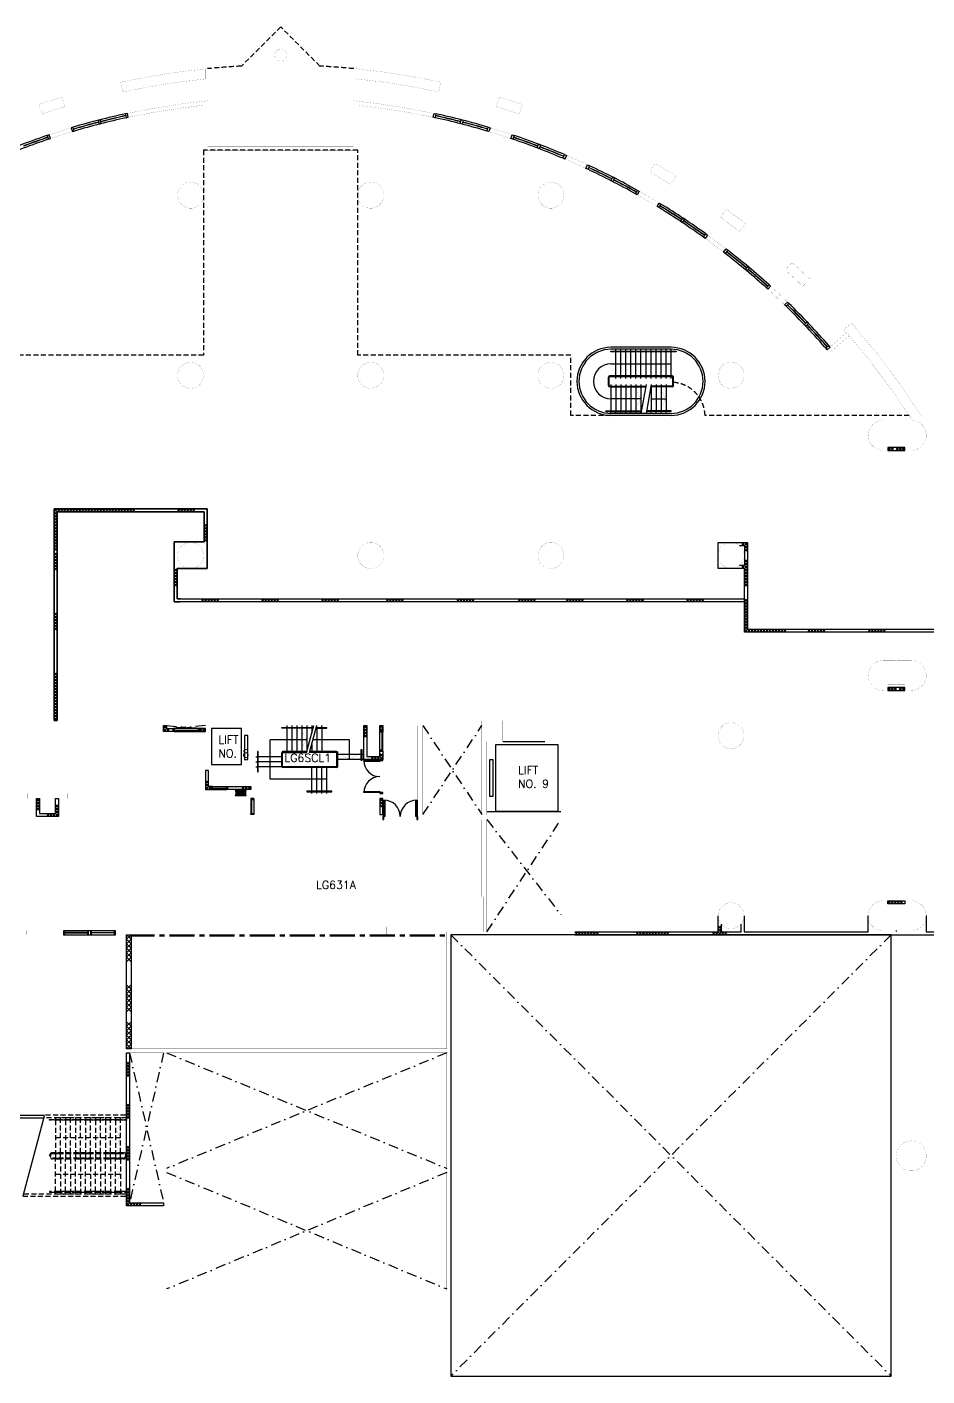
# Model space of a CAD drawing. Extents: x -174000 to 22103, y -98602 to 61553.
# Drawn here: x -74175 to -29211, y -16200 to 51206 of the extents above; entities that cross this region are included whole.
import ezdxf

# ---------------------------------------------------------------- set-up
doc = ezdxf.new("R2010")
doc.units = 0
doc.header["$LTSCALE"] = 1000
doc.header["$MEASUREMENT"] = 0
for name, pattern in [('CENTER', [2, 1.25, -0.25, 0.25, -0.25]), ('DASHDOT', [1, 0.5, -0.25, 0, -0.25]), ('HIDDEN', [0.375, 0.25, -0.125])]:
    doc.linetypes.add(name, pattern=pattern)
doc.layers.get('0').update_dxf_attribs({"linetype": 'CONTINUOUS'})
for name, color, linetype in [('11', 7, 'CONTINUOUS'), ('20', 7, 'CONTINUOUS'), ('22', 7, 'CONTINUOUS'), ('23', 7, 'CONTINUOUS'), ('25', 7, 'CONTINUOUS'), ('30', 7, 'CONTINUOUS'), ('42', 7, 'CONTINUOUS'), ('56', 7, 'CONTINUOUS'), ('6', 7, 'CONTINUOUS'), ('7', 7, 'CONTINUOUS'), ('ROOM-NO', 4, 'CONTINUOUS')]:
    doc.layers.add(name, color=color, linetype=linetype)
doc.styles.get("Standard").update_dxf_attribs({"font": 'SIMPLEX'})

# ---------------------------------------------------------------- blocks, each defined once
blk = doc.blocks.new('D1700A')
at = {"layer": '30', "color": 14, "linetype": 'Continuous'}
for points in [[(0.05, 0.15), (0.05, 0.95), (0.1, 0.95), (0.1, 0.15)], [(1.6, 0.15), (1.6, 0.95), (1.65, 0.95), (1.65, 0.15)], [(0, 0.15), (0, 0), (0.05, 0), (0.05, 0.15)], [(1.65, 0.15), (1.65, 0), (1.7, 0), (1.7, 0.15)]]:
    blk.add_lwpolyline(points, close=True, dxfattribs=at)
for centre, start, end in [((0.05, 0.15), 359.999997, 89.999997), ((1.650003, 0.15), 90, 180)]:
    blk.add_arc(centre, 0.800001, start, end, dxfattribs=at)
blk = doc.blocks.new('HAT15')
at = {"layer": '22', "color": 14, "linetype": 'Continuous'}
for p, q in [((0, 0), (0.15, 0.15)), ((0, 0.15), (0.15, 0))]:
    blk.add_line(p, q, dxfattribs=at)
blk = doc.blocks.new('CHAT15')
at = {"layer": '22', "color": 14, "linetype": 'Continuous'}
for points in [[(0, 0), (0.15, 0.15), (0.3, 0), (0.45, 0.15), (0.6, 0), (0.75, 0.15)], [(0, 0.15), (0.15, 0), (0.3, 0.15), (0.45, 0), (0.6, 0.15), (0.75, 0)]]:
    blk.add_lwpolyline(points, dxfattribs=at)
blk = doc.blocks.new('ARROW')
at = {"layer": '25', "color": 14, "linetype": 'Continuous', "const_width": 0.005}
blk.add_lwpolyline([(-0.433, 0.25), (0, 0), (0.433, 0.25)], dxfattribs=at)
blk = doc.blocks.new('HR1')
at = {"layer": '56', "color": 1, "linetype": 'Continuous'}
for p, q in [((-0.235, 0.245), (0.235, 0.245)), ((-0.235, 0.215), (0.235, 0.215)), ((-0.235, 0.185), (0.235, 0.185)), ((-0.235, 0.155), (0.235, 0.155)), ((-0.235, 0.125), (0.235, 0.125)), ((-0.235, 0.095), (0.235, 0.095))]:
    blk.add_line(p, q, dxfattribs=at)
for points in [[(-0.275, 0.275), (0.275, 0.275), (0.275, 0.29), (-0.275, 0.29)], [(-0.275, 0.05), (0.275, 0.05), (0.275, 0.065), (-0.275, 0.065)], [(-0.025, 0.05), (0.025, 0.05), (0.025, 0), (-0.025, 0)]]:
    blk.add_lwpolyline(points, close=True, dxfattribs=at)
for centre, start, end in [((-0.235, 0.26), 90, 270), ((-0.235, 0.23), 90, 270), ((-0.235, 0.2), 90, 270), ((-0.235, 0.17), 90, 270), ((-0.235, 0.14), 90, 270), ((-0.235, 0.11), 90, 270), ((-0.235, 0.08), 90, 270), ((0.235, 0.26), 270, 90), ((0.235, 0.23), 270, 90), ((0.235, 0.2), 270, 90), ((0.235, 0.17), 270, 90), ((0.235, 0.14), 270, 90), ((0.235, 0.11), 270, 90), ((0.235, 0.08), 270, 90)]:
    blk.add_arc(centre, 0.015, start, end, dxfattribs=at)
blk = doc.blocks.new('H900')
at = {"layer": '22', "color": 1, "linetype": 'Continuous'}
for points in [[(0, 0), (0.15, 0.15), (0.3, 0), (0.45, 0.15), (0.6, 0), (0.75, 0.15), (0.9, 0)], [(0, 0.15), (0.15, 0), (0.3, 0.15), (0.45, 0), (0.6, 0.15), (0.75, 0), (0.9, 0.15)]]:
    blk.add_lwpolyline(points, dxfattribs=at)

msp = doc.modelspace()

# ---------------------------------------------------------------- linework, layer by layer
at = {"layer": '11', "color": 14, "linetype": 'DASHDOT'}
for p, q in [((-65250, 16300), (-67200, 16150)), ((-67200, 16300), (-65300, 16150))]:
    msp.add_line(p, q, dxfattribs=at)
at = {"layer": '11', "color": 14, "linetype": 'Continuous'}
msp.add_line((-51200, 12000), (-47498, 12000), dxfattribs=at)
at = {"layer": '11', "color": 14, "linetype": 'Continuous', "const_width": 5}
for points in [[(-29472, 31750), (-22000, 31750), (-22000, 38950), (-9500, 38950), (-9500, 31600), (-9700, 31600), (-9700, 33050), (-12200, 33050), (-12200, 31600), (-12400, 31600), (-12400, 33050), (-14900, 33050), (-14900, 31600), (-17500, 31600), (-17500, 32300), (-19700, 32300), (-19700, 31600), (-19900, 31600), (-19900, 32300), (-20900, 32300), (-20900, 31600), (-29970, 31600)], [(-81750, 12650), (-81750, 16550), (-51450, 16550)], [(-51450, 7750), (-51450, 11600), (-54650, 11600), (-54650, 16300), (-62750, 16300), (-62750, 12900), (-56400, 12900), (-56400, 12650), (-63000, 12650), (-63000, 14050), (-65250, 14050), (-65250, 16300), (-78800, 16300), (-78800, 15500), (-79150, 15500)], [(-51450, 15500), (-51450, 11850), (-54400, 11850), (-54400, 16300), (-51450, 16300)], [(-51200, 15500), (-51200, 11850), (-47500, 11851), (-47500, 15500)], [(-47500, 6850), (-47496, 11600), (-51200, 11600), (-51200, 6000), (-48000, 6000)], [(-51450, 7750), (-51350, 7750), (-51350, 6000)], [(-48000, 5850), (-53000, 5850)]]:
    msp.add_lwpolyline(points, dxfattribs=at)
at = {"layer": '11', "color": 14, "linetype": 'Continuous'}
for points in [[(-66875, 16000), (-67350, 16000), (-67350, 16300), (-67200, 16300), (-67200, 16150), (-66875, 16150)], [(-57350, 16300), (-57200, 16300), (-57200, 14750), (-56550, 14750), (-56550, 15025), (-56400, 15025), (-56400, 14600), (-56400, 14600), (-57350, 14600)], [(-56400, 16025), (-56550, 16025), (-56550, 16300), (-56400, 16300)], [(-65575, 16000), (-65250, 16000), (-65250, 16150), (-65575, 16150)], [(-65250, 14050), (-65250, 13100), (-64950, 13100), (-64950, 13250), (-65100, 13250), (-65100, 14050)], [(-73550, 12650), (-73550, 11900), (-72750, 11900), (-72750, 12650), (-72600, 12650), (-72600, 11750), (-73700, 11750), (-73700, 12650)], [(-56550, 11850), (-56400, 11850), (-56400, 12650), (-56550, 12650)]]:
    msp.add_lwpolyline(points, close=True, dxfattribs=at)
at = {"layer": '11', "color": 14, "linetype": 'Continuous', "const_width": 5}
for points in [[(-65100, 14200), (-63000, 14200), (-63000, 16300), (-65100, 16300)], [(-74150, 12900), (-72150, 12900), (-72150, 12650), (-74150, 12650)], [(-63000, 11850), (-56400, 11850), (-56400, 11600), (-63000, 11600)], [(-74200, 5850), (-72350, 5850), (-72350, 6050), (-74200, 6050)], [(-69750, 5850), (-68975, 5850), (-68975, 6050), (-69750, 6050)]]:
    msp.add_lwpolyline(points, close=True, dxfattribs=at)
at = {"layer": '20', "color": 14, "linetype": 'Continuous'}
for p, q in [((-38175, 24125), (-38175, 21125)), ((-38175, 24125), (-38175, 21125)), ((-38175, 24125), (-38175, 21125)), ((-38175, 24125), (-38175, 21125)), ((-30775, 6050), (-30725, 6050))]:
    msp.add_line(p, q, dxfattribs=at)
at = {"layer": '20', "color": 14, "linetype": 'DASHDOT'}
for p, q in [((-54400, 16300), (-51450, 11850)), ((-54400, 11850), (-51450, 16300)), ((-51200, 11600), (-47500, 6850)), ((-51200, 6000), (-47496, 11600)), ((-67350, -50), (-69050, -7550)), ((-69050, -50), (-67350, -7550)), ((-67200, -50), (-53200, -5825)), ((-53200, -50), (-67200, -5825)), ((-67200, -6025), (-53200, -11850)), ((-53200, -6025), (-67200, -11850))]:
    msp.add_line(p, q, dxfattribs=at)
at = {"layer": '20', "color": 14, "linetype": 'Continuous', "const_width": 5}
for points in [[(-65259, 49113, 0.028224), (-69494, 48449, 0.028224)], [(-65259, 48610, 0.027891), (-69389, 47960, 0.027891)], [(-53505, 48454, 0.028286), (-57750, 49119, 0.028286)], [(-53610, 47965, 0.027955), (-57750, 48616, 0.027955)], [(-73576, 47335, -0.007958), (-72423, 47701, -0.007958)], [(-73417, 46861, -0.007958), (-72280, 47222, -0.007958)], [(-65150, 47516, 0.027885), (-69157, 46885, 0.027885)], [(-65350, 47294, 0.026356), (-69115, 46689, 0.026356)], [(-57850, 47516, -0.027885), (-53842, 46885, -0.027885)], [(-57650, 47294, -0.026356), (-53884, 46689, -0.026356)], [(-49583, 46861, 0.007958), (-50720, 47222, 0.007958)], [(-49424, 47335, 0.007958), (-50577, 47701, 0.007958)], [(-71963, 46168, 0.007957), (-73068, 45818, 0.007957)], [(-71906, 45977, 0.007957), (-73004, 45628, 0.007957)], [(-49996, 45628, 0.007957), (-51094, 45977, 0.007957)], [(-49932, 45818, 0.007957), (-51036, 46168, 0.007957)], [(-46250, 44136, 0.007958), (-47303, 44605, 0.007958)], [(-46166, 44317, 0.007958), (-47224, 44789, 0.007958)], [(-42019, 43348, 0.007958), (-43049, 43952, 0.007958)], [(-41760, 43775, 0.007958), (-42803, 44387, 0.007958)], [(-42694, 42237, 0.007958), (-43688, 42820, 0.007958)], [(-42590, 42408, 0.007958), (-43589, 42994, 0.007958)], [(-38271, 41379, 0.007958), (-39240, 42103, 0.007958)], [(-38577, 40984, 0.007958), (-39533, 41698, 0.007958)], [(-39371, 39955, 0.007958), (-40294, 40645, 0.007958)], [(-39249, 40113, 0.007958), (-40177, 40807, 0.007958)], [(-35071, 38610, 0.007958), (-35954, 39438, 0.007958)], [(-35419, 38251, 0.007958), (-36290, 39067, 0.007958)], [(-36323, 37317, 0.007958), (-37163, 38105, 0.007958)], [(-36184, 37461, 0.007958), (-37029, 38253, 0.007958)], [(-29472, 31750, 0.038511), (-32987, 36420, 0.038511)], [(-29970, 31600, 0.03623), (-33231, 35939, 0.03623)]]:
    msp.add_lwpolyline(points, format="xyb", dxfattribs=at)
for points in [[(-65259, 49113), (-65259, 48610)], [(-57750, 48616), (-57750, 49119)], [(-69494, 48449), (-69389, 47960)], [(-53610, 47965), (-53505, 48454)], [(-73576, 47335), (-73417, 46861)], [(-72423, 47701), (-72280, 47222)], [(-57650, 47294), (-57650, 45050), (-65350, 45050), (-65350, 47294)], [(-57850, 47516), (-57850, 45250), (-65150, 45250), (-65150, 47516)], [(-50577, 47701), (-50720, 47222)], [(-49582, 46861), (-49424, 47335)], [(-69158, 46890), (-69116, 46694)], [(-53842, 46884), (-53884, 46689)], [(-71963, 46168), (-71906, 45977)], [(-51036, 46168), (-51094, 45977)], [(-73068, 45818), (-73004, 45628)], [(-49932, 45818), (-49996, 45628)], [(-47224, 44789), (-47303, 44605)], [(-46166, 44318), (-46250, 44136)], [(-42803, 44387), (-43049, 43952)], [(-42019, 43348), (-41760, 43775)], [(-43589, 42994), (-43688, 42820)], [(-42590, 42408), (-42694, 42237)], [(-39240, 42103), (-39533, 41698)], [(-38271, 41379), (-38577, 40984)], [(-40177, 40807), (-40294, 40645)], [(-39249, 40113), (-39371, 39955)], [(-35954, 39438), (-36290, 39068)], [(-35071, 38610), (-35419, 38251)], [(-37029, 38254), (-37163, 38105)], [(-36184, 37461), (-36323, 37317)], [(-32987, 36420), (-33363, 36090), (-33231, 35939), (-34203, 35083), (-34071, 34932), (-33098, 35789)], [(-47250, 6850), (-47250, 15500)], [(-51350, 6000), (-53200, 6000), (-53200, 150), (-69200, 150), (-69200, -50), (-67350, -50), (-67350, -12050), (-53000, -12050), (-53000, 5850)]]:
    msp.add_lwpolyline(points, dxfattribs=at)
for points in [[(-45000, 33350), (-42000, 33350), (-42000, 33650), (-45000, 33650)], [(-50400, 16300), (-48300, 16300), (-48300, 16550), (-50400, 16550)], [(-67200, -5825), (-53200, -5825), (-53200, -50), (-67200, -50)], [(-53200, -11850), (-67200, -11850), (-67200, -6025), (-53200, -6025)]]:
    msp.add_lwpolyline(points, close=True, dxfattribs=at)
at = {"layer": '20', "color": 14, "linetype": 'Continuous'}
for points in [[(-38325, 20975), (-38325, 24150), (-39650, 24150), (-39650, 25450), (-38175, 25450), (-38175, 21125), (-27825, 21125), (-27825, 31600), (-27675, 31600), (-27675, 27125), (-15050, 27125), (-15050, 31600), (-14900, 31600), (-14900, 26975), (-27675, 26975), (-27675, 20975), (-38325, 20975)], [(-66525, 22625), (-66675, 22625), (-66675, 24150), (-66000, 24150), (-65175, 24150), (-65175, 27125), (-72825, 27125), (-72825, 16550), (-72675, 16550), (-72675, 26975), (-65325, 26975), (-65325, 25475), (-66825, 25475), (-66825, 22475), (-66525, 22475)], [(-72825, 16550), (-72825, 27125), (-65175, 27125), (-65175, 24150), (-66675, 24150), (-66675, 22625), (-38325, 22625), (-38325, 22475), (-66825, 22475), (-66825, 25475), (-65325, 25475), (-65325, 26975), (-72675, 26975), (-72675, 16550), (-72825, 16550)], [(-38585, 25300), (-38325, 25300), (-38325, 24300), (-38585, 24300)], [(-29250, 6800), (-29250, 6000), (-18825, 6000), (-18825, 18800), (-18800, 18800)], [(-46800, 6000), (-39650, 6000), (-39650, 6800)], [(-38350, 6800), (-38350, 6000), (-32154, 6000), (-32154, 6800)], [(-46800, 5850), (-18675, 5850), (-18675, 6473)], [(-39500, 6385), (-39500, 6000), (-38500, 6000), (-38500, 6385)]]:
    msp.add_lwpolyline(points, dxfattribs=at)
for points in [[(-31175, 30050), (-30325, 30050), (-30325, 30200), (-31175, 30200)], [(-31175, 18050), (-30325, 18050), (-30325, 18200), (-31175, 18200)], [(-64150, 13250), (-63000, 13250), (-63000, 13100), (-64150, 13100)], [(-31175, 7550), (-30325, 7550), (-30325, 7400), (-31175, 7400)], [(-68975, 150), (-69200, 150), (-69200, 5850), (-68975, 5850)], [(-69200, -50), (-69050, -50), (-69050, -7550), (-67350, -7550), (-67350, -7700), (-69200, -7700)]]:
    msp.add_lwpolyline(points, close=True, dxfattribs=at)
at = {"layer": '22', "color": 14, "linetype": 'Continuous'}
for p, q in [((-56550, 16175), (-56425, 16300)), ((-56525, 16300), (-56400, 16175))]:
    msp.add_line(p, q, dxfattribs=at)
for points in [[(-69200, 4500), (-68975, 4725), (-69200, 4950), (-68975, 5175), (-69200, 5400), (-68975, 5625), (-69200, 5850)], [(-68975, 4500), (-69200, 4725), (-68975, 4950), (-69200, 5175), (-68975, 5400), (-69200, 5625), (-68975, 5850)], [(-69200, 2000), (-68975, 2225), (-69200, 2450), (-68975, 2675), (-69200, 2900), (-68975, 3125), (-69200, 3350)], [(-68975, 2000), (-69200, 2225), (-68975, 2450), (-69200, 2675), (-68975, 2900), (-69200, 3125), (-68975, 3350)], [(-69200, 150), (-68975, 375), (-69200, 600), (-68975, 825), (-69200, 1050), (-68975, 1275), (-69200, 1500)], [(-68975, 150), (-69200, 375), (-68975, 600), (-69200, 825), (-68975, 1050), (-69200, 1275), (-68975, 1500)]]:
    msp.add_lwpolyline(points, dxfattribs=at)
at = {"layer": '23', "color": 14, "linetype": 'Continuous'}
for p, q in [((-42000, 35200), (-45000, 35200)), ((-42000, 35100), (-45000, 35100)), ((-42000, 31900), (-45000, 31900)), ((-42000, 31800), (-45000, 31800))]:
    msp.add_line(p, q, dxfattribs=at)
at = {"layer": '23', "color": 14, "linetype": 'HIDDEN'}
msp.add_line((-30100, 31800), (-40301, 31800), dxfattribs=at)
at = {"layer": '23', "color": 14, "linetype": 'DASHDOT'}
for p, q in [((-31000, 5850), (-53000, -16200)), ((-53000, 5850), (-31000, -16200))]:
    msp.add_line(p, q, dxfattribs=at)
at = {"layer": '23', "color": 14, "linetype": 'HIDDEN'}
for points in [[(-59541, 49249), (-61498, 51206), (-63460, 49249)], [(-45000, 31800), (-47000, 31800), (-47000, 34800), (-57650, 34800), (-57650, 45050), (-65350, 45050), (-65350, 34800), (-77800, 34800), (-77800, 36399)]]:
    msp.add_lwpolyline(points, dxfattribs=at)
at = {"layer": '23', "color": 14, "linetype": 'Continuous'}
for points in [[(-70470, 46376), (-70520, 46569), (-70617, 46544), (-70567, 46351)], [(-69159, 46890), (-69257, 46869), (-69214, 46673), (-69117, 46694)], [(-53841, 46890), (-53744, 46869), (-53786, 46673), (-53884, 46694)], [(-52530, 46376), (-52480, 46569), (-52383, 46544), (-52433, 46351)], [(-71868, 46197), (-71964, 46168), (-71906, 45977), (-71810, 46006)], [(-51132, 46197), (-51036, 46168), (-51094, 45977), (-51190, 46005)], [(-73068, 45818), (-73163, 45786), (-73099, 45596), (-73004, 45628)], [(-49932, 45818), (-49837, 45786), (-49901, 45596), (-49995, 45628)], [(-48686, 45161), (-48614, 45348), (-48521, 45312), (-48592, 45125)], [(-47316, 44828), (-47224, 44789), (-47302, 44605), (-47394, 44644)], [(-46165, 44317), (-46075, 44275), (-46159, 44094), (-46250, 44136)], [(-45000, 43526), (-44909, 43704), (-44820, 43658), (-44911, 43480)], [(-43676, 43043), (-43589, 42994), (-43687, 42820), (-43774, 42869)], [(-42590, 42407), (-42504, 42355), (-42608, 42185), (-42694, 42237)], [(-41519, 41492), (-41408, 41658), (-41325, 41603), (-41436, 41436)], [(-40258, 40866), (-40177, 40807), (-40294, 40645), (-40375, 40703)], [(-39371, 39955), (-39249, 40113), (-39170, 40052), (-39292, 39894)], [(-38287, 39084), (-38159, 39238), (-38082, 39173), (-38210, 39020)], [(-37163, 38105), (-37029, 38254), (-37103, 38321), (-37237, 38173)], [(-36323, 37317), (-36184, 37461), (-36112, 37392), (-36251, 37248)], [(-35342, 36331), (-35197, 36469), (-35128, 36397), (-35273, 36259)], [(-34201, 35082), (-34051, 35215), (-34117, 35290), (-34267, 35157)], [(-72350, 5850), (-72300, 5850), (-72300, 6050), (-72350, 6050)], [(-72300, 5850), (-69800, 5850), (-69800, 6050), (-72300, 6050)], [(-72300, 5946), (-71150, 5946), (-71150, 5957), (-72300, 5957)], [(-71150, 5850), (-71100, 5850), (-71100, 6050), (-71150, 6050)], [(-71000, 5850), (-70950, 5850), (-70950, 6050), (-71000, 6050)], [(-70950, 5957), (-69800, 5957), (-69800, 5947), (-70950, 5947)], [(-69750, 6050), (-69800, 6050), (-69800, 5850), (-69750, 5850)]]:
    msp.add_lwpolyline(points, close=True, dxfattribs=at)
at = {"layer": '23', "color": 14}
msp.add_lwpolyline([(-31000, 5850), (-53000, 5850), (-53000, -16200), (-31000, -16200)], close=True, dxfattribs=at)
at = {"layer": '23', "color": 14, "linetype": 'HIDDEN'}
for centre, radius, start, end in [((-61500, 11302), 37998, 92.95555, 95.5115), ((-61500, 11302), 37998, 84.48698, 87.04369), ((-42000, 31750), 1700, 1.69125, 90)]:
    msp.add_arc(centre, radius, start, end, dxfattribs=at)
at = {"layer": '23', "color": 14, "linetype": 'Continuous'}
for centre, radius, start, end in [((-61500, 11300), 36405, 102.30314, 106.54659), ((-61500, 11300), 36205, 102.30327, 106.54602), ((-61500, 11300), 36310, 102.3032, 104.34542), ((-61500, 11300), 36300, 102.30321, 104.3454), ((-61500, 11300), 36205, 73.45408, 77.69787), ((-61500, 11300), 36300, 75.65489, 77.69804), ((-61500, 11300), 36310, 75.65487, 77.69806), ((-61500, 11300), 36405, 73.40502, 77.69823), ((-61500, 11300), 36310, 104.50324, 106.5463), ((-61500, 11300), 36300, 104.50326, 106.54627), ((-61500, 11300), 36300, 73.45381, 75.49697), ((-61500, 11300), 36310, 73.45378, 75.49699), ((-61500, 11300), 36405, 108.52747, 113.0871), ((-61500, 11300), 36205, 108.68628, 112.92895), ((-61500, 11300), 36310, 108.6862, 110.72842), ((-61500, 11300), 36300, 108.68621, 110.7284), ((-61500, 11300), 36205, 67.07008, 71.31382), ((-61500, 11300), 36300, 69.27089, 71.31404), ((-61500, 11300), 36310, 69.27087, 71.31406), ((-61500, 11300), 36405, 67.06951, 71.31431), ((-61500, 11300), 36300, 67.06981, 69.11297), ((-61500, 11300), 36310, 67.06978, 69.11299), ((-61500, 11300), 36205, 60.68609, 64.92987), ((-61500, 11300), 36300, 62.88689, 64.93004), ((-61500, 11300), 36310, 62.88687, 64.93006), ((-61500, 11300), 36405, 60.68542, 64.93023), ((-61500, 11300), 36300, 60.68581, 62.72897), ((-61500, 11300), 36310, 60.68577, 62.72899), ((-61500, 11300), 36205, 54.30208, 58.49627), ((-61500, 11300), 36300, 56.50288, 58.54604), ((-61500, 11300), 36310, 56.50287, 58.54606), ((-61500, 11300), 36405, 54.30151, 58.54686), ((-61500, 11300), 36300, 54.3018, 56.34497), ((-61500, 11300), 36310, 54.30178, 56.34499), ((-61500, 11300), 36205, 47.82759, 52.16506), ((-61500, 11300), 36300, 50.12229, 52.16544), ((-61500, 11300), 36310, 50.12227, 52.16548), ((-61500, 11300), 36405, 47.92133, 52.16586), ((-61500, 11300), 36310, 47.92133, 49.96456), ((-61500, 11300), 36300, 47.92213, 49.96454), ((-61500, 11300), 36205, 41.06233, 45.78199), ((-61500, 11300), 36300, 43.73907, 45.78199), ((-61500, 11300), 36310, 43.73904, 45.78281), ((-61500, 11300), 36405, 41.22159, 45.78281), ((-61500, 11300), 36300, 41.22155, 43.58132), ((-61500, 11300), 36310, 41.22159, 43.58133), ((-45000, 33500), 1700, 90, 270), ((-45000, 33500), 1600, 90, 270), ((-42000, 33500), 1700, 270, 90), ((-42000, 33500), 1600, 270, 90)]:
    msp.add_arc(centre, radius, start, end, dxfattribs=at)
at = {"layer": '25', "color": 14, "linetype": 'Continuous'}
for p, q in [((-44750, 35010), (-44750, 35100)), ((-44500, 35010), (-44500, 35100)), ((-44250, 35010), (-44250, 35100)), ((-44000, 35010), (-44000, 35100)), ((-43750, 35010), (-43750, 35100)), ((-43500, 35010), (-43500, 35100)), ((-43250, 35010), (-43250, 35100)), ((-43000, 35010), (-43000, 35100)), ((-42750, 35010), (-42750, 35100)), ((-42500, 35010), (-42500, 35100)), ((-42250, 35010), (-42250, 35100)), ((-42000, 35010), (-42000, 35097)), ((-44750, 33780), (-44750, 34970)), ((-44500, 33780), (-44500, 34970)), ((-44250, 33780), (-44250, 34970)), ((-44000, 33780), (-44000, 34970)), ((-43750, 33780), (-43750, 34970)), ((-43500, 33780), (-43500, 34970)), ((-43250, 33780), (-43250, 34970)), ((-43000, 33780), (-43000, 34970)), ((-42750, 33780), (-42750, 34970)), ((-42500, 33780), (-42500, 34970)), ((-42250, 33780), (-42250, 34970)), ((-42000, 33780), (-42000, 34970)), ((-45130, 33285), (-45130, 33715)), ((-45090, 33285), (-45090, 33715)), ((-41935, 33780), (-45065, 33780)), ((-45065, 33740), (-41935, 33740)), ((-45000, 34375), (-42000, 34375)), ((-44750, 33650), (-44750, 33740)), ((-44500, 33650), (-44500, 33740)), ((-44500, 33650), (-44500, 33740)), ((-44250, 33650), (-44250, 33740)), ((-44000, 33650), (-44000, 33740)), ((-43750, 33650), (-43750, 33740)), ((-43500, 33650), (-43500, 33740)), ((-43250, 33650), (-43250, 33740)), ((-43000, 33650), (-43000, 33740)), ((-42750, 33650), (-42750, 33740)), ((-42500, 33650), (-42500, 33740)), ((-42250, 33650), (-42250, 33740)), ((-42000, 33650), (-42000, 33740)), ((-41910, 33285), (-41910, 33715)), ((-41870, 33285), (-41870, 33715)), ((-45065, 33260), (-43265, 33260)), ((-45065, 33220), (-43272, 33220)), ((-45000, 33350), (-45000, 33260)), ((-45000, 33220), (-45000, 32030)), ((-44750, 33350), (-44750, 33260)), ((-44750, 33220), (-44750, 32030)), ((-44500, 33350), (-44500, 33260)), ((-44500, 33220), (-44500, 32030)), ((-44250, 33350), (-44250, 33260)), ((-44250, 33220), (-44250, 32030)), ((-44000, 33350), (-44000, 33260)), ((-44000, 33220), (-44000, 32030)), ((-43750, 33350), (-43750, 33260)), ((-43750, 33220), (-43750, 32030)), ((-43500, 33350), (-43500, 33260)), ((-43250, 33350), (-43500, 31900)), ((-43500, 33220), (-43500, 32030)), ((-43000, 33350), (-43250, 31900)), ((-41935, 33220), (-43022, 33220)), ((-41935, 33260), (-43015, 33260)), ((-43000, 33350), (-43000, 33260)), ((-43000, 33220), (-43000, 32030)), ((-42750, 33350), (-42750, 33260)), ((-42750, 33220), (-42750, 32030)), ((-42500, 33350), (-42500, 33260)), ((-42500, 33220), (-42500, 32030)), ((-42250, 33350), (-42250, 33260)), ((-42250, 33220), (-42250, 32030)), ((-43500, 32625), (-45000, 32625)), ((-43000, 32625), (-42250, 32625)), ((-45250, 31990), (-45250, 32030)), ((-45250, 32030), (-43478, 32030)), ((-45250, 31990), (-43484, 31990)), ((-45000, 31900), (-45000, 31990)), ((-44750, 31900), (-44750, 31990)), ((-44500, 31900), (-44500, 31990)), ((-44250, 31900), (-44250, 31990)), ((-44000, 31900), (-44000, 31990)), ((-43750, 31900), (-43750, 31990)), ((-43500, 31900), (-43500, 31990)), ((-42000, 31990), (-43234, 31990)), ((-42000, 32030), (-43228, 32030)), ((-43000, 31900), (-43000, 31990)), ((-42750, 31900), (-42750, 31990)), ((-42500, 31900), (-42500, 31990)), ((-42250, 31900), (-42250, 31990)), ((-42000, 31990), (-42000, 32030)), ((-83650, -3167), (-73292, -3167)), ((-83650, -3292), (-73326, -3292)), ((-74373, -7200), (-73301, -3200))]:
    msp.add_line(p, q, dxfattribs=at)
at = {"layer": '25', "color": 10, "linetype": 'Continuous'}
for p, q in [((-61450, 16210), (-59876, 16210)), ((-61450, 16170), (-61450, 16210)), ((-61200, 16300), (-61200, 16210)), ((-60950, 16300), (-60950, 16210)), ((-60700, 16300), (-60700, 16210)), ((-60450, 16300), (-60450, 16210)), ((-60211, 14960), (-59852, 16300)), ((-60200, 16300), (-60200, 16210)), ((-60055, 14960), (-59696, 16300)), ((-59950, 16300), (-59950, 16210)), ((-59720, 16210), (-59200, 16210)), ((-59700, 16210), (-59700, 16300)), ((-59450, 16210), (-59450, 16300)), ((-59200, 16170), (-59200, 16210)), ((-60200, 15585), (-62025, 15585)), ((-62025, 13616), (-62025, 15585)), ((-59886, 16170), (-61450, 16170)), ((-61200, 16170), (-61200, 15000)), ((-60950, 16170), (-60950, 15000)), ((-60700, 16170), (-60700, 15000)), ((-60450, 16170), (-60450, 15000)), ((-60200, 16170), (-60200, 15000)), ((-59950, 16170), (-59950, 15933)), ((-58065, 15586), (-59888, 15585)), ((-59731, 16170), (-59200, 16170)), ((-59700, 16170), (-59700, 15000)), ((-59450, 16170), (-59450, 15000)), ((-58065, 14600), (-58065, 15586)), ((-61450, 14265), (-61450, 14935)), ((-61410, 14265), (-61410, 14935)), ((-60200, 15000), (-61385, 15000)), ((-61385, 14960), (-60211, 14960)), ((-58715, 14960), (-60055, 14960)), ((-58715, 15000), (-60045, 15000)), ((-59950, 15354), (-59950, 15000)), ((-58690, 14265), (-58690, 14935)), ((-58650, 14265), (-58650, 14935)), ((-57480, 14850), (-58650, 14850)), ((-57350, 14850), (-57440, 14850)), ((-62750, 14740), (-62660, 14740)), ((-62750, 14490), (-62660, 14490)), ((-62750, 14240), (-62660, 14240)), ((-61445, 14740), (-62620, 14740)), ((-61445, 14490), (-62620, 14490)), ((-61445, 14240), (-62620, 14240)), ((-58715, 14240), (-61385, 14240)), ((-58715, 14200), (-61385, 14200)), ((-59950, 13030), (-59950, 14200)), ((-59700, 13030), (-59700, 14200)), ((-59450, 13030), (-59450, 14200)), ((-59200, 13030), (-59200, 14200)), ((-57480, 14600), (-58650, 14600)), ((-57350, 14600), (-57440, 14600)), ((-59200, 13615), (-62025, 13616)), ((-59950, 12900), (-59950, 12990)), ((-59700, 12900), (-59700, 12990)), ((-59450, 12900), (-59450, 12990)), ((-59200, 12900), (-59200, 12990))]:
    msp.add_line(p, q, dxfattribs=at)
at = {"layer": '25', "color": 14, "linetype": 'HIDDEN'}
for p, q in [((-69200, -3292), (-73326, -3292)), ((-69250, -3167), (-73292, -3167)), ((-72750, -4290), (-69500, -4290)), ((-69350, -5050), (-72900, -5050)), ((-69350, -5090), (-72900, -5090)), ((-69350, -5310), (-72900, -5310)), ((-69350, -5350), (-72900, -5350)), ((-72750, -6110), (-69500, -6110)), ((-69250, -7232), (-74381, -7232)), ((-69200, -7107), (-74348, -7107))]:
    msp.add_line(p, q, dxfattribs=at)
at = {"layer": '25', "color": 14, "linetype": 'Continuous'}
msp.add_lwpolyline([(-45000, 35010), (-41750, 35010), (-41750, 34970), (-45000, 34970)], close=True, dxfattribs=at)
at = {"layer": '25', "color": 10, "linetype": 'Continuous', "const_width": 5}
for points in [[(-60200, 15585), (-60450, 16018)], [(-60200, 15585), (-60450, 15152)], [(-58065, 14600), (-58498, 14850)], [(-58065, 14600), (-57632, 14850)]]:
    msp.add_lwpolyline(points, dxfattribs=at)
at = {"layer": '25', "color": 10, "linetype": 'Continuous'}
for points in [[(-62620, 13990), (-62620, 15000), (-62660, 15000), (-62660, 13990)], [(-57440, 14550), (-57480, 14550), (-57480, 15100), (-57440, 15100)], [(-60200, 12990), (-58950, 12990), (-58950, 13030), (-60200, 13030)]]:
    msp.add_lwpolyline(points, close=True, dxfattribs=at)
at = {"layer": '25', "color": 14, "linetype": 'HIDDEN'}
for points in [[(-72750, -3382), (-72500, -3382), (-72500, -3292), (-72750, -3292)], [(-72250, -3382), (-72000, -3382), (-72000, -3292), (-72250, -3292)], [(-71750, -3382), (-71500, -3382), (-71500, -3292), (-71750, -3292)], [(-71250, -3382), (-71000, -3382), (-71000, -3292), (-71250, -3292)], [(-70750, -3382), (-70500, -3382), (-70500, -3292), (-70750, -3292)], [(-70250, -3382), (-70000, -3382), (-70000, -3292), (-70250, -3292)], [(-69750, -3382), (-69500, -3382), (-69500, -3292), (-69750, -3292)], [(-73050, -3382), (-69200, -3382), (-69200, -3422), (-73050, -3422)], [(-72750, -5050), (-72500, -5050), (-72500, -3422), (-72750, -3422)], [(-72250, -5050), (-72000, -5050), (-72000, -3422), (-72250, -3422)], [(-71750, -5050), (-71500, -5050), (-71500, -3422), (-71750, -3422)], [(-71250, -5050), (-71000, -5050), (-71000, -3422), (-71250, -3422)], [(-70750, -5050), (-70500, -5050), (-70500, -3422), (-70750, -3422)], [(-70250, -5050), (-70000, -5050), (-70000, -3422), (-70250, -3422)], [(-69750, -5050), (-69500, -5050), (-69500, -3422), (-69750, -3422)], [(-72750, -5310), (-72500, -5310), (-72500, -5090), (-72750, -5090)], [(-72750, -5350), (-72500, -5350), (-72500, -6977), (-72750, -6977)], [(-72250, -5310), (-72000, -5310), (-72000, -5090), (-72250, -5090)], [(-72250, -5350), (-72000, -5350), (-72000, -6977), (-72250, -6977)], [(-71750, -5310), (-71500, -5310), (-71500, -5090), (-71750, -5090)], [(-71750, -5350), (-71500, -5350), (-71500, -6977), (-71750, -6977)], [(-71250, -5310), (-71000, -5310), (-71000, -5090), (-71250, -5090)], [(-71250, -5350), (-71000, -5350), (-71000, -6977), (-71250, -6977)], [(-70750, -5310), (-70500, -5310), (-70500, -5090), (-70750, -5090)], [(-70750, -5350), (-70500, -5350), (-70500, -6977), (-70750, -6977)], [(-70250, -5310), (-70000, -5310), (-70000, -5090), (-70250, -5090)], [(-70250, -5350), (-70000, -5350), (-70000, -6977), (-70250, -6977)], [(-69750, -5310), (-69500, -5310), (-69500, -5090), (-69750, -5090)], [(-69750, -5350), (-69500, -5350), (-69500, -6977), (-69750, -6977)], [(-73050, -7017), (-69200, -7017), (-69200, -6977), (-73050, -6977)], [(-72750, -7017), (-72500, -7017), (-72500, -7107), (-72750, -7107)], [(-72250, -7017), (-72000, -7017), (-72000, -7107), (-72250, -7107)], [(-71750, -7017), (-71500, -7017), (-71500, -7107), (-71750, -7107)], [(-71250, -7017), (-71000, -7017), (-71000, -7107), (-71250, -7107)], [(-70750, -7017), (-70500, -7017), (-70500, -7107), (-70750, -7107)], [(-70250, -7017), (-70000, -7017), (-70000, -7107), (-70250, -7107)], [(-69750, -7017), (-69500, -7017), (-69500, -7107), (-69750, -7107)]]:
    msp.add_lwpolyline(points, close=True, dxfattribs=at)
at = {"layer": '25', "color": 14, "linetype": 'HIDDEN', "const_width": 5}
for points in [[(-69750, -4723), (-69500, -4290), (-69750, -3857)], [(-69750, -5677), (-69500, -6110), (-69750, -6543)]]:
    msp.add_lwpolyline(points, dxfattribs=at)
at = {"layer": '25', "color": 14, "linetype": 'Continuous'}
for centre, radius, start, end in [((-45000, 33500), 875, 90, 270), ((-45065, 33715), 65, 90, 180), ((-45065, 33715), 25, 90, 180), ((-41935, 33715), 65, 0, 90), ((-41935, 33715), 25, 0, 90), ((-45065, 33285), 65, 180, 270), ((-45065, 33285), 25, 180, 270), ((-41935, 33285), 25, 270, 0), ((-41935, 33285), 65, 270, 0)]:
    msp.add_arc(centre, radius, start, end, dxfattribs=at)
at = {"layer": '25', "color": 10, "linetype": 'Continuous'}
for centre, radius, start, end in [((-61385, 14935), 65, 90, 180), ((-61385, 14935), 25, 90, 180), ((-58715, 14935), 65, 0, 90), ((-58715, 14935), 25, 0, 90), ((-61385, 14265), 65, 180, 270), ((-61385, 14265), 25, 180, 270), ((-58715, 14265), 25, 270, 0), ((-58715, 14265), 65, 270, 0)]:
    msp.add_arc(centre, radius, start, end, dxfattribs=at)
at = {"layer": '25', "color": 14, "linetype": 'HIDDEN'}
for centre, radius, start, end in [((-72900, -5200), 150, 90, 270), ((-72900, -5200), 110, 90, 270), ((-69350, -5200), 150, 270, 90), ((-69350, -5200), 110, 270, 90)]:
    msp.add_arc(centre, radius, start, end, dxfattribs=at)
at = {"layer": '30', "color": 14, "linetype": 'Continuous'}
for p, q in [((-65625, 16150), (-66875, 16150)), ((-56550, 15025), (-56550, 16025)), ((-64950, 13250), (-64150, 13250)), ((-62850, 12650), (-62850, 11850))]:
    msp.add_line(p, q, dxfattribs=at)
for points in [[(-66825, 16150), (-66825, 16000), (-66875, 16000), (-66875, 16150)], [(-66825, 16000), (-65625, 16000), (-65625, 16050), (-66825, 16050)], [(-65575, 16000), (-65575, 16150), (-65625, 16150), (-65625, 16000)], [(-56550, 16025), (-56400, 16025), (-56400, 15975), (-56550, 15975)], [(-56400, 15975), (-56450, 15975), (-56450, 15075), (-56400, 15075)], [(-56550, 15025), (-56400, 15025), (-56400, 15075), (-56550, 15075)], [(-64950, 13250), (-64950, 13100), (-64900, 13100), (-64900, 13250)], [(-64200, 13100), (-64200, 13150), (-64900, 13150), (-64900, 13100)], [(-64150, 13250), (-64150, 13100), (-64200, 13100), (-64200, 13250)], [(-62850, 12650), (-63000, 12650), (-63000, 12600), (-62850, 12600)], [(-63000, 11900), (-62950, 11900), (-62950, 12600), (-63000, 12600)], [(-56350, 11750), (-56350, 12575), (-56300, 12575), (-56300, 11750)], [(-54750, 11750), (-54750, 12575), (-54700, 12575), (-54700, 11750)], [(-62850, 11850), (-63000, 11850), (-63000, 11900), (-62850, 11900)], [(-56400, 11750), (-56400, 11600), (-56350, 11600), (-56350, 11750)], [(-54700, 11750), (-54700, 11600), (-54650, 11600), (-54650, 11750)]]:
    msp.add_lwpolyline(points, close=True, dxfattribs=at)
for centre, start, end in [((-56350, 11750), 360, 90), ((-54700, 11750), 90, 180)]:
    msp.add_arc(centre, 825, start, end, dxfattribs=at)
at = {"layer": '42', "color": 14, "linetype": 'Continuous'}
for points in [[(-64950, 14350), (-63450, 14350), (-63450, 16150), (-64950, 16150)], [(-63300, 14600), (-63150, 14600), (-63150, 15800), (-63300, 15800)], [(-50750, 15350), (-47651, 15350), (-47651, 12000), (-50750, 12000)], [(-51050, 14600), (-50900, 14600), (-50900, 12750), (-51050, 12750)]]:
    msp.add_lwpolyline(points, close=True, dxfattribs=at)
at = {"layer": '6', "color": 14, "linetype": 'Continuous', "const_width": 5}
for points in [[(-61200, 49803, 1), (-61800, 49803, 1)], [(-65350, 42800, 1), (-66650, 42800, 1)], [(-56350, 42800, 1), (-57650, 42800, 1)], [(-47350, 42800, 1), (-48650, 42800, 1)], [(-65350, 33800, 1), (-66650, 33800, 1)], [(-56350, 33800, 1), (-57650, 33800, 1)], [(-47350, 33800, 1), (-48650, 33800, 1)], [(-38350, 33800, 1), (-39650, 33800, 1)], [(-65350, 24800, 1), (-66650, 24800, 1)], [(-56350, 24800, 1), (-57650, 24800, 1)], [(-47350, 24800, 1), (-48650, 24800, 1)], [(-38350, 24800, 1), (-39650, 24800, 1)], [(-38350, 15800, 1), (-39650, 15800, 1)], [(-38350, 6800, 1), (-39650, 6800, 1)], [(-29250, -5200, 1), (-30750, -5200, 1)]]:
    msp.add_lwpolyline(points, format="xyb", close=True, dxfattribs=at)
for points in [[(-31400, 30050, -1), (-31400, 31550, -1)], [(-30000, 30050, 1), (-30000, 31550, 1)], [(-31400, 18050, -1), (-31400, 19550, -1)], [(-30000, 18050, 1), (-30000, 19550, 1)], [(-31400, 7550, 1), (-31400, 6050, 1)], [(-30000, 7550, -1), (-30000, 6050, -1)]]:
    msp.add_lwpolyline(points, format="xyb", dxfattribs=at)
for points in [[(-31400, 31550), (-30775, 31550)], [(-30775, 31550), (-30775, 30350)], [(-30725, 31550), (-30725, 30350)], [(-30000, 31550), (-30725, 31550)], [(-31175, 30350), (-31175, 30050)], [(-31175, 30350), (-30775, 30350)], [(-30325, 30350), (-30725, 30350)], [(-30325, 30350), (-30325, 30050)], [(-31400, 30050), (-31175, 30050)], [(-30000, 30050), (-30325, 30050)], [(-31400, 19550), (-30775, 19550)], [(-30775, 19550), (-30775, 18350)], [(-30725, 19550), (-30725, 18350)], [(-30000, 19550), (-30725, 19550)], [(-31175, 18350), (-31175, 18050)], [(-31175, 18350), (-30775, 18350)], [(-30325, 18350), (-30725, 18350)], [(-30325, 18350), (-30325, 18050)], [(-31400, 18050), (-31175, 18050)], [(-30000, 18050), (-30325, 18050)], [(-31400, 7550), (-31175, 7550)], [(-31175, 7250), (-31175, 7550)], [(-30325, 7250), (-30325, 7550)], [(-30000, 7550), (-30325, 7550)], [(-31175, 7250), (-30775, 7250)], [(-30775, 6050), (-30775, 7250)], [(-30725, 6050), (-30725, 7250)], [(-30325, 7250), (-30725, 7250)], [(-31400, 6050), (-30775, 6050)], [(-30000, 6050), (-30725, 6050)]]:
    msp.add_lwpolyline(points, dxfattribs=at)
for points in [[(-50400, 16550), (-51450, 16550), (-51450, 15500), (-50400, 15500)], [(-48300, 16550), (-47250, 16550), (-47250, 15500), (-48300, 15500)], [(-48000, 5850), (-48000, 6850), (-47250, 6850), (-47250, 6250), (-46800, 6250), (-46800, 5850)], [(-66800, 5850), (-65200, 5850), (-65200, 5950), (-65200, 6250), (-66800, 6250)], [(-57800, 5850), (-56200, 5850), (-56200, 5950), (-56200, 6250), (-57800, 6250)]]:
    msp.add_lwpolyline(points, close=True, dxfattribs=at)
at = {"layer": '7', "color": 14, "linetype": 'Continuous'}
msp.add_line((-50400, 15500), (-48300, 15500), dxfattribs=at)
at = {"layer": '7', "color": 4, "linetype": 'CENTER'}
for p, q in [((-69050, 5850), (-53200, 5850)), ((-69050, 5800), (-53200, 5800))]:
    msp.add_line(p, q, dxfattribs=at)

# ---------------------------------------------------------------- block references
at = {"xscale": 999.9979999999999, "yscale": 999.9979999999999, "zscale": 1000}
for name, p, rotation in [('ARROW', (-43500, 32625), 90), ('ARROW', (-42250, 32625), 90), ('HAT15', (-30625, 30200), 180), ('HAT15', (-30475, 30200), 180), ('HAT15', (-30325, 30200), 180), ('H900', (-72675, 26225), 90), ('H900', (-72675, 26225), 90), ('H900', (-65175, 25475), 90), ('H900', (-65175, 25475), 90), ('H900', (-72675, 24050), 90), ('H900', (-72675, 24050), 90), ('H900', (-66675, 23250), 90), ('H900', (-66675, 23250), 90), ('H900', (-38175, 23250), 90), ('H900', (-38175, 23250), 90), ('H900', (-72675, 21050), 90), ('H900', (-72675, 21050), 90), ('H900', (-38175, 20975), 90), ('H900', (-38175, 20975), 90), ('H900', (-72675, 18050), 90), ('H900', (-72675, 18050), 90), ('HAT15', (-30475, 18200), 180), ('HAT15', (-30325, 18200), 180), ('D1700A', (-56400, 12900), 90), ('HR1', (-63493, 13100), 180), ('CHAT15', (-69050, -1250), 90), ('CHAT15', (-69050, -3350), 90), ('CHAT15', (-69050, -5450), 90), ('CHAT15', (-69050, -7550), 90)]:
    msp.add_blockref(name, p, dxfattribs=dict(at, rotation=rotation))
for name, p in [('HAT15', (-31175, 30050)), ('HAT15', (-31025, 30050)), ('HAT15', (-72825, 26975)), ('HAT15', (-72825, 26825)), ('HAT15', (-72675, 26975)), ('H900', (-72675, 26975)), ('H900', (-72675, 26975)), ('HAT15', (-72525, 26975)), ('HAT15', (-72375, 26975)), ('HAT15', (-72225, 26975)), ('HAT15', (-72075, 26975)), ('HAT15', (-71925, 26975)), ('HAT15', (-71775, 26975)), ('HAT15', (-71625, 26975)), ('HAT15', (-71475, 26975)), ('HAT15', (-71325, 26975)), ('HAT15', (-71175, 26975)), ('HAT15', (-71025, 26975)), ('HAT15', (-70875, 26975)), ('HAT15', (-70725, 26975)), ('HAT15', (-70575, 26975)), ('HAT15', (-70425, 26975)), ('HAT15', (-70275, 26975)), ('HAT15', (-70125, 26975)), ('HAT15', (-69975, 26975)), ('HAT15', (-69825, 26975)), ('HAT15', (-69675, 26975)), ('H900', (-69675, 26975)), ('H900', (-69675, 26975)), ('HAT15', (-69525, 26975)), ('HAT15', (-69375, 26975)), ('H900', (-66675, 26975)), ('H900', (-66675, 26975)), ('HAT15', (-72825, 26675)), ('HAT15', (-72825, 26525)), ('HAT15', (-72825, 26375)), ('HAT15', (-72825, 26225)), ('HAT15', (-72825, 26075)), ('HAT15', (-72825, 25925)), ('HAT15', (-72825, 25775)), ('HAT15', (-72825, 25625)), ('HAT15', (-72825, 25475)), ('HAT15', (-72825, 25325)), ('HAT15', (-72825, 25175)), ('HAT15', (-72825, 25025)), ('HAT15', (-38475, 25300)), ('HAT15', (-38325, 25300)), ('HAT15', (-38325, 25150)), ('HAT15', (-38325, 25000)), ('HAT15', (-38475, 24150)), ('HAT15', (-38325, 24450)), ('HAT15', (-38325, 24300)), ('HAT15', (-38325, 24150)), ('HAT15', (-38325, 24000)), ('HAT15', (-38325, 23850)), ('H900', (-65475, 22475)), ('H900', (-65475, 22475)), ('H900', (-62475, 22475)), ('H900', (-62475, 22475)), ('H900', (-59475, 22475)), ('H900', (-59475, 22475)), ('H900', (-56250, 22475)), ('H900', (-56250, 22475)), ('H900', (-52725, 22475)), ('H900', (-52725, 22475)), ('H900', (-49650, 22475)), ('H900', (-49650, 22475)), ('H900', (-47250, 22475)), ('H900', (-47250, 22475)), ('H900', (-44250, 22475)), ('H900', (-44250, 22475)), ('H900', (-41250, 22475)), ('H900', (-41250, 22475)), ('HAT15', (-38325, 22475)), ('HAT15', (-38325, 22325)), ('HAT15', (-38325, 22175)), ('HAT15', (-38325, 22025)), ('HAT15', (-38325, 21875)), ('HAT15', (-38325, 21725)), ('HAT15', (-38325, 21575)), ('HAT15', (-38325, 21425)), ('HAT15', (-38325, 21275)), ('HAT15', (-38325, 21125)), ('HAT15', (-38325, 20975)), ('HAT15', (-38175, 20975)), ('HAT15', (-38025, 20975)), ('HAT15', (-37875, 20975)), ('HAT15', (-37725, 20975)), ('HAT15', (-37575, 20975)), ('H900', (-37575, 20975)), ('H900', (-37575, 20975)), ('HAT15', (-37425, 20975)), ('HAT15', (-37275, 20975)), ('HAT15', (-37125, 20975)), ('HAT15', (-36975, 20975)), ('HAT15', (-36825, 20975)), ('HAT15', (-36675, 20975)), ('HAT15', (-36525, 20975)), ('HAT15', (-36375, 20975)), ('H900', (-35175, 20975)), ('H900', (-35175, 20975)), ('H900', (-32175, 20975)), ('H900', (-32175, 20975)), ('HAT15', (-72825, 18200)), ('HAT15', (-72825, 18200)), ('HAT15', (-72825, 18050)), ('HAT15', (-72825, 18050)), ('HAT15', (-31175, 18050)), ('HAT15', (-31025, 18050)), ('HAT15', (-30875, 18050)), ('HAT15', (-72825, 17900)), ('HAT15', (-72825, 17900)), ('HAT15', (-72825, 17750)), ('HAT15', (-72825, 17750)), ('HAT15', (-72825, 17600)), ('HAT15', (-72825, 17600)), ('HAT15', (-72825, 17450)), ('HAT15', (-72825, 17450)), ('HAT15', (-72825, 17300)), ('HAT15', (-72825, 17300)), ('HAT15', (-72825, 17150)), ('HAT15', (-72825, 17150)), ('HAT15', (-72825, 17000)), ('HAT15', (-72825, 17000)), ('HAT15', (-72825, 16850)), ('HAT15', (-72825, 16850)), ('HAT15', (-72825, 16700)), ('HAT15', (-72825, 16550)), ('HAT15', (-67350, 16150)), ('HAT15', (-57350, 16150)), ('HAT15', (-67350, 16000)), ('HAT15', (-67200, 16000)), ('HAT15', (-65575, 16000)), ('HAT15', (-65425, 16000)), ('HAT15', (-57350, 16000)), ('HAT15', (-57350, 15850)), ('HAT15', (-57350, 15700)), ('HAT15', (-56550, 16025)), ('HAT15', (-56550, 14750)), ('HAT15', (-57000, 14600)), ('HAT15', (-56850, 14600)), ('HAT15', (-56700, 14600)), ('HAT15', (-56550, 14600)), ('HAT15', (-65250, 13400)), ('HAT15', (-65250, 13250)), ('HAT15', (-65250, 13100)), ('HAT15', (-65100, 13100)), ('HAT15', (-63450, 13100)), ('HAT15', (-63300, 13100)), ('HAT15', (-63150, 13100)), ('HAT15', (-73700, 12500)), ('HAT15', (-73700, 12350)), ('HAT15', (-73700, 12200)), ('HAT15', (-73700, 12050)), ('HAT15', (-72750, 12200)), ('HAT15', (-72750, 12050)), ('HAT15', (-56550, 12500)), ('HAT15', (-56550, 12350)), ('HAT15', (-56550, 12200)), ('HAT15', (-73200, 11750)), ('HAT15', (-73050, 11750)), ('HAT15', (-72900, 11750)), ('HAT15', (-72750, 11900)), ('HAT15', (-72750, 11750)), ('HAT15', (-31175, 7400)), ('HAT15', (-31025, 7400)), ('HAT15', (-30875, 7400)), ('HAT15', (-30725, 7400)), ('HAT15', (-30575, 7400)), ('HAT15', (-39650, 6150)), ('HAT15', (-39650, 6000)), ('HAT15', (-46800, 5850)), ('HAT15', (-46650, 5850)), ('HAT15', (-46500, 5850)), ('HAT15', (-46350, 5850)), ('HAT15', (-46200, 5850)), ('HAT15', (-46050, 5850)), ('HAT15', (-45900, 5850)), ('HAT15', (-45750, 5850)), ('HAT15', (-43750, 5850)), ('HAT15', (-43600, 5850)), ('HAT15', (-43450, 5850)), ('HAT15', (-43300, 5850)), ('HAT15', (-43150, 5850)), ('HAT15', (-43000, 5850)), ('HAT15', (-42850, 5850)), ('HAT15', (-42700, 5850)), ('HAT15', (-42550, 5850)), ('HAT15', (-42400, 5850)), ('HAT15', (-42250, 5850)), ('HAT15', (-39950, 5850)), ('HAT15', (-39800, 5850)), ('HAT15', (-39650, 5850)), ('HAT15', (-39500, 5850)), ('HAT15', (-39350, 5850)), ('CHAT15', (-69200, -7700))]:
    msp.add_blockref(name, p, dxfattribs=at)

# ---------------------------------------------------------------- texts
at = {"layer": 'ROOM-NO'}
for s, p in [('LIFT', (-64614, 15396)), ('NO. 8', (-64614, 14710)), ('LG6SCL1', (-61312, 14489)), ('LIFT', (-49642, 13879)), ('NO. 9', (-49642, 13194)), ('LG631A', (-59732, 8140))]:
    msp.add_text(s, height=400, dxfattribs=at).set_placement(p)

doc.saveas('drawing.dxf')
